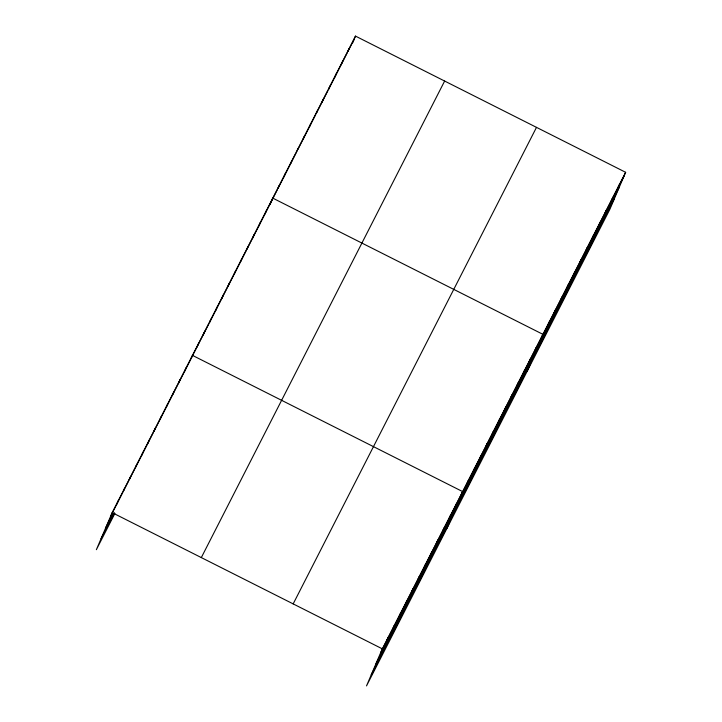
<?xml version="1.0" encoding="UTF-8"?>
<svg xmlns="http://www.w3.org/2000/svg" width="722" height="722" viewBox="0 0 722 722"><rect width="100%" height="100%" fill="white"/><g stroke="black" fill="none" stroke-linecap="round" stroke-linejoin="round"><path stroke-width="1.08" d="M625.64 172.305L382.317 648.843L366.514 685.9L609.828 209.362L625.64 172.305L355.486 36.1L112.172 512.638L96.36 549.695L114.897 513.405M116.765 504.245L118.345 500.545M123.336 491.222L124.527 488.442M130.7 476.349L129.121 480.058L140.998 456.791M135.691 467.035L136.873 464.255M143.055 452.152L141.476 455.862L153.353 432.595M147.649 443.768L149.228 440.059M155.401 427.965L153.822 431.666L190.888 359.087M160.004 419.572L161.584 415.863M166.177 407.479L167.757 403.769M172.35 395.376L173.939 391.667M178.533 383.283L180.112 379.573M184.706 371.18L186.285 367.48M197.061 346.993L198.64 343.284M203.234 334.891L204.822 331.19M210.995 319.088L209.416 322.797L246.473 250.218M215.589 310.704L217.169 306.994M221.771 298.601L223.351 294.901M227.944 286.508L229.524 282.798M234.118 274.414L235.697 270.705M240.3 262.312L241.879 258.602M246.87 249.289L248.052 246.509M252.646 238.125L254.234 234.415M258.828 226.022L260.407 222.313M265.001 213.929L266.58 210.219M270.01 204.579L272.763 198.126L542.908 334.331L527.105 371.388M277.943 188.442L279.125 185.662M283.908 176.899L285.488 173.199M290.271 164.445L291.85 160.735M296.634 151.981L298.213 148.272M302.996 139.517L304.576 135.808M309.359 127.054L310.947 123.345M316.119 113.661L317.31 110.881M322.093 102.127L323.673 98.418M330.035 85.954L328.456 89.663L347.544 52.273M334.818 77.2L336.398 73.491M341.181 64.736L342.76 61.027M347.941 51.343L349.123 48.564M352.345 43.473L355.486 36.1M386.911 640.45L388.49 636.75M393.093 628.357L394.672 624.647M399.266 616.263L400.845 612.554M405.439 604.161L407.018 600.46M411.621 592.067L413.201 588.358M417.794 579.974L419.374 576.264M423.967 567.871L425.556 564.171M430.15 555.778L431.729 552.068M436.323 543.684L437.902 539.975M442.505 531.582L444.084 527.872M448.678 519.488L450.257 515.779M454.851 507.386L456.439 503.685M446.81 528.639L462.612 491.583L192.467 355.377L191.276 358.157L208.938 323.727M467.206 483.198L468.786 479.489M473.388 471.096L474.968 467.396M479.561 459.002L481.141 455.293M485.735 446.909L487.314 443.2M491.917 434.806L493.496 431.106M498.09 422.713L499.669 419.004M504.263 410.619L505.851 406.91M510.445 398.517L512.024 394.817M516.618 386.423L518.197 382.714M522.8 374.33L524.38 370.621M528.973 362.227L530.553 358.518M535.146 350.134L536.735 346.425M547.691 325.568L549.271 321.868M554.054 313.113L555.633 309.404M560.416 300.65L561.996 296.941M566.779 288.186L568.358 284.477M573.142 275.723L574.73 272.013M579.504 263.259L581.093 259.55M585.876 250.796L587.455 247.086M592.239 238.332L593.818 234.623M598.601 225.869L600.181 222.159M604.964 213.405L606.543 209.696M611.326 200.942L612.906 197.232M617.689 188.478L619.268 184.769M110.592 516.347L122.939 492.151M123.417 491.222L128.642 480.987M246.951 249.289L277.546 189.363M278.033 188.406L296.146 152.938M298.105 149.102L315.722 114.59M316.218 113.625L327.959 90.62M348.031 51.307L353.906 39.809M105.89 527.349L113.02 513.396M101.062 538.693L114.365 512.638M201.321 557.583L444.635 81.044M293.168 603.899L536.491 127.361M380.738 652.553L624.052 176.015M376.045 663.554L619.359 187.016M371.207 674.899L614.521 198.36M112.172 512.638L382.317 648.843"/></g></svg>
